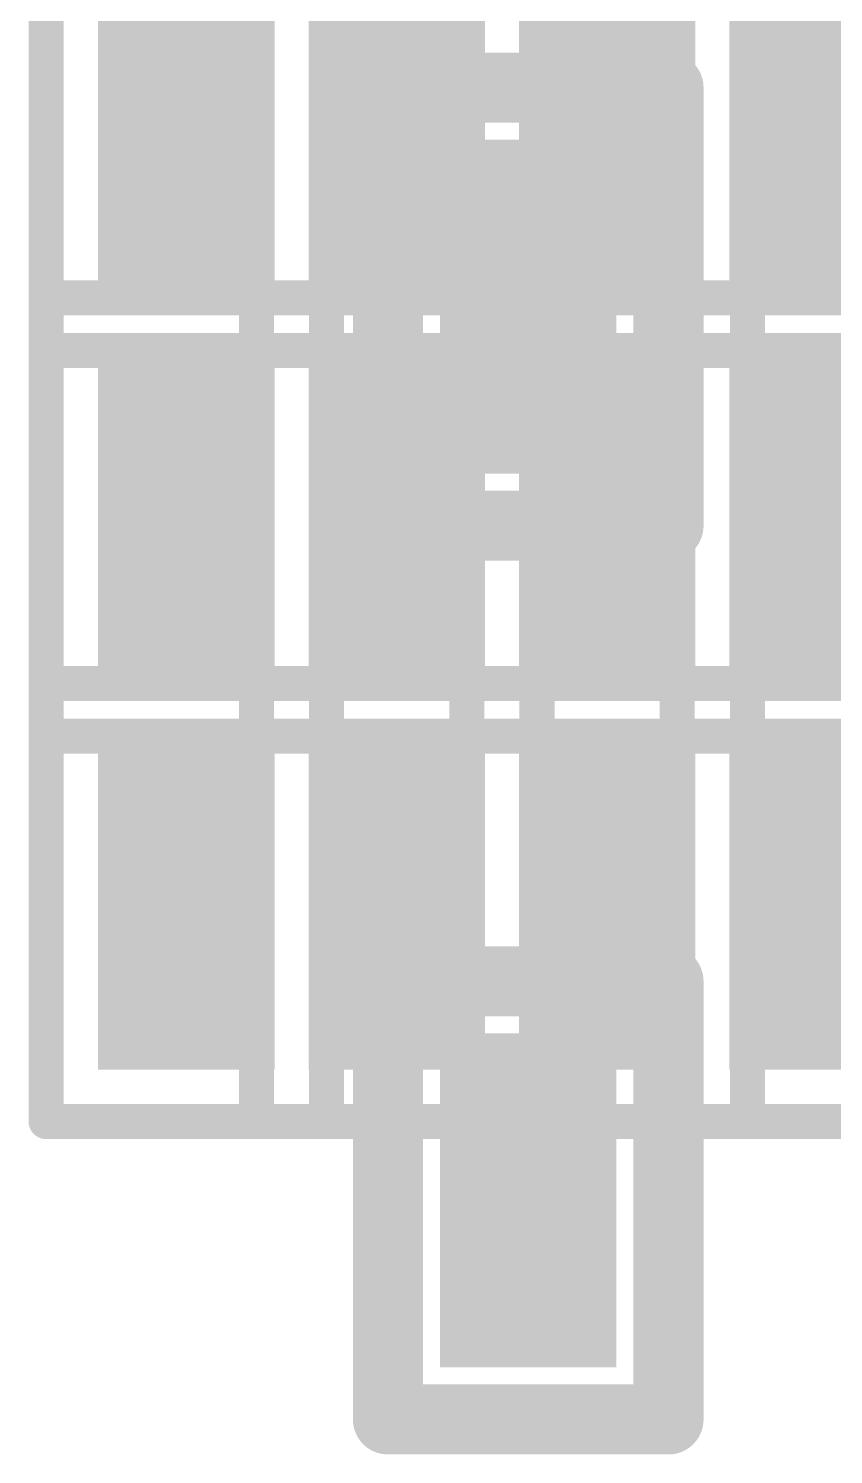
# Model space of a CAD drawing. Header units: millimetres. Extents: x 169 to 355, y 129 to 253.
# Drawn here: x 206.075 to 208.37, y 152.375 to 156.444 of the extents above; entities that cross this region are included whole.
import ezdxf

# ---------------------------------------------------------------- set-up
doc = ezdxf.new("R2010")
doc.units = ezdxf.units.MM
for name, color, linetype in [('BottomLayer', 5, 'Continuous'), ('BottomPaste', 16, 'Continuous'), ('BottomSolder', 6, 'Continuous'), ('Mechanical1', 6, 'Continuous'), ('Mechanical15', 56, 'Continuous'), ('TopLayer', 1, 'Continuous'), ('TopOverlay', 2, 'Continuous'), ('TopPaste', 8, 'Continuous'), ('TopSolder', 216, 'Continuous')]:
    doc.layers.add(name, color=color, linetype=linetype)

# ---------------------------------------------------------------- blocks, each defined once
blk = doc.blocks.new('R0201________B_350')
at = {"layer": 'BottomLayer'}
for points in [[(-0.075, -0.15), (-0.075, 0.15), (-0.375, -0.15), (-0.375, 0.15)], [(0.375, -0.15), (0.375, 0.15), (0.075, -0.15), (0.075, 0.15)]]:
    blk.add_solid(points, dxfattribs=at)
at = {"layer": 'BottomPaste'}
for points in [[(-0.075, -0.15), (-0.075, 0.15), (-0.375, -0.15), (-0.375, 0.15)], [(0.375, -0.15), (0.375, 0.15), (0.075, -0.15), (0.075, 0.15)]]:
    blk.add_solid(points, dxfattribs=at)
at = {"layer": 'BottomSolder'}
for points in [[(0.0266, -0.2516), (0.0266, 0.2516), (-0.4766, -0.2516), (-0.4766, 0.2516)], [(0.4766, -0.2516), (0.4766, 0.2516), (-0.0266, -0.2516), (-0.0266, 0.2516)]]:
    blk.add_solid(points, dxfattribs=at)
at = {"layer": 'Mechanical1', "const_width": 0.1}
for points in [[(-0.2999, 0.1499), (-0.2999, -0.15)], [(-0.2999, 0.1499), (0.3001, 0.1499)], [(0.3001, 0.1499), (0.3001, -0.15)], [(-0.2999, -0.15), (0.3001, -0.15)]]:
    blk.add_lwpolyline(points, dxfattribs=at)
at = {"layer": 'Mechanical1', "const_width": 0.05}
for points in [[(-0.3249, 0.1499, 1), (-0.2749, 0.1499, 1)], [(-0.3249, 0.1499, 1), (-0.2749, 0.1499, 1)], [(0.2751, 0.1499, 1), (0.3251, 0.1499, 1)], [(0.2751, 0.1499, 1), (0.3251, 0.1499, 1)], [(-0.3249, -0.15, 1), (-0.2749, -0.15, 1)], [(-0.3249, -0.15, 1), (-0.2749, -0.15, 1)], [(0.2751, -0.15, 1), (0.3251, -0.15, 1)], [(0.2751, -0.15, 1), (0.3251, -0.15, 1)]]:
    blk.add_lwpolyline(points, format="xyb", close=True, dxfattribs=at)
at = {"layer": 'Mechanical15', "const_width": 0.1}
for points in [[(-0.625, 0.4), (-0.625, -0.4)], [(-0.625, 0.4), (0.625, 0.4)], [(0.625, 0.4), (0.625, -0.4)], [(0, 0.15), (0, -0.15)], [(-0.15, 0), (0.15, 0)], [(-0.625, -0.4), (0.625, -0.4)]]:
    blk.add_lwpolyline(points, dxfattribs=at)
at = {"layer": 'Mechanical15', "const_width": 0.05}
for points in [[(-0.65, 0.4, 1), (-0.6, 0.4, 1)], [(-0.65, 0.4, 1), (-0.6, 0.4, 1)], [(0.6, 0.4, 1), (0.65, 0.4, 1)], [(0.6, 0.4, 1), (0.65, 0.4, 1)], [(-0.025, 0.15, 1), (0.025, 0.15, 1)], [(-0.175, 0, 1), (-0.125, 0, 1)], [(0.125, 0, 1), (0.175, 0, 1)], [(-0.025, -0.15, 1), (0.025, -0.15, 1)], [(-0.65, -0.4, 1), (-0.6, -0.4, 1)], [(-0.65, -0.4, 1), (-0.6, -0.4, 1)], [(0.6, -0.4, 1), (0.65, -0.4, 1)], [(0.6, -0.4, 1), (0.65, -0.4, 1)]]:
    blk.add_lwpolyline(points, format="xyb", close=True, dxfattribs=at)
blk = doc.blocks.new('R0201________B_356')
at = {"layer": 'BottomLayer'}
for points in [[(-0.075, -0.15), (-0.075, 0.15), (-0.375, -0.15), (-0.375, 0.15)], [(0.375, -0.15), (0.375, 0.15), (0.075, -0.15), (0.075, 0.15)]]:
    blk.add_solid(points, dxfattribs=at)
at = {"layer": 'BottomPaste'}
for points in [[(-0.075, -0.15), (-0.075, 0.15), (-0.375, -0.15), (-0.375, 0.15)], [(0.375, -0.15), (0.375, 0.15), (0.075, -0.15), (0.075, 0.15)]]:
    blk.add_solid(points, dxfattribs=at)
at = {"layer": 'BottomSolder'}
for points in [[(0.0266, -0.2516), (0.0266, 0.2516), (-0.4766, -0.2516), (-0.4766, 0.2516)], [(0.4766, -0.2516), (0.4766, 0.2516), (-0.0266, -0.2516), (-0.0266, 0.2516)]]:
    blk.add_solid(points, dxfattribs=at)
at = {"layer": 'Mechanical1', "const_width": 0.1}
for points in [[(-0.2999, 0.1499), (-0.2999, -0.15)], [(-0.2999, 0.1499), (0.3001, 0.1499)], [(0.3001, 0.1499), (0.3001, -0.15)], [(-0.2999, -0.15), (0.3001, -0.15)]]:
    blk.add_lwpolyline(points, dxfattribs=at)
at = {"layer": 'Mechanical1', "const_width": 0.05}
for points in [[(-0.3249, 0.1499, 1), (-0.2749, 0.1499, 1)], [(-0.3249, 0.1499, 1), (-0.2749, 0.1499, 1)], [(0.2751, 0.1499, 1), (0.3251, 0.1499, 1)], [(0.2751, 0.1499, 1), (0.3251, 0.1499, 1)], [(-0.3249, -0.15, 1), (-0.2749, -0.15, 1)], [(-0.3249, -0.15, 1), (-0.2749, -0.15, 1)], [(0.2751, -0.15, 1), (0.3251, -0.15, 1)], [(0.2751, -0.15, 1), (0.3251, -0.15, 1)]]:
    blk.add_lwpolyline(points, format="xyb", close=True, dxfattribs=at)
at = {"layer": 'Mechanical15', "const_width": 0.1}
for points in [[(-0.625, 0.4), (-0.625, -0.4)], [(-0.625, 0.4), (0.625, 0.4)], [(0.625, 0.4), (0.625, -0.4)], [(0, 0.15), (0, -0.15)], [(-0.15, 0), (0.15, 0)], [(-0.625, -0.4), (0.625, -0.4)]]:
    blk.add_lwpolyline(points, dxfattribs=at)
at = {"layer": 'Mechanical15', "const_width": 0.05}
for points in [[(-0.65, 0.4, 1), (-0.6, 0.4, 1)], [(-0.65, 0.4, 1), (-0.6, 0.4, 1)], [(0.6, 0.4, 1), (0.65, 0.4, 1)], [(0.6, 0.4, 1), (0.65, 0.4, 1)], [(-0.025, 0.15, 1), (0.025, 0.15, 1)], [(-0.175, 0, 1), (-0.125, 0, 1)], [(0.125, 0, 1), (0.175, 0, 1)], [(-0.025, -0.15, 1), (0.025, -0.15, 1)], [(-0.65, -0.4, 1), (-0.6, -0.4, 1)], [(-0.65, -0.4, 1), (-0.6, -0.4, 1)], [(0.6, -0.4, 1), (0.65, -0.4, 1)], [(0.6, -0.4, 1), (0.65, -0.4, 1)]]:
    blk.add_lwpolyline(points, format="xyb", close=True, dxfattribs=at)
blk = doc.blocks.new('R0201________B_358')
at = {"layer": 'BottomLayer'}
for points in [[(-0.075, -0.15), (-0.075, 0.15), (-0.375, -0.15), (-0.375, 0.15)], [(0.375, -0.15), (0.375, 0.15), (0.075, -0.15), (0.075, 0.15)]]:
    blk.add_solid(points, dxfattribs=at)
at = {"layer": 'BottomPaste'}
for points in [[(-0.075, -0.15), (-0.075, 0.15), (-0.375, -0.15), (-0.375, 0.15)], [(0.375, -0.15), (0.375, 0.15), (0.075, -0.15), (0.075, 0.15)]]:
    blk.add_solid(points, dxfattribs=at)
at = {"layer": 'BottomSolder'}
for points in [[(0.0266, -0.2516), (0.0266, 0.2516), (-0.4766, -0.2516), (-0.4766, 0.2516)], [(0.4766, -0.2516), (0.4766, 0.2516), (-0.0266, -0.2516), (-0.0266, 0.2516)]]:
    blk.add_solid(points, dxfattribs=at)
at = {"layer": 'Mechanical1', "const_width": 0.1}
for points in [[(-0.2999, 0.1499), (-0.2999, -0.15)], [(-0.2999, 0.1499), (0.3001, 0.1499)], [(0.3001, 0.1499), (0.3001, -0.15)], [(-0.2999, -0.15), (0.3001, -0.15)]]:
    blk.add_lwpolyline(points, dxfattribs=at)
at = {"layer": 'Mechanical1', "const_width": 0.05}
for points in [[(-0.3249, 0.1499, 1), (-0.2749, 0.1499, 1)], [(-0.3249, 0.1499, 1), (-0.2749, 0.1499, 1)], [(0.2751, 0.1499, 1), (0.3251, 0.1499, 1)], [(0.2751, 0.1499, 1), (0.3251, 0.1499, 1)], [(-0.3249, -0.15, 1), (-0.2749, -0.15, 1)], [(-0.3249, -0.15, 1), (-0.2749, -0.15, 1)], [(0.2751, -0.15, 1), (0.3251, -0.15, 1)], [(0.2751, -0.15, 1), (0.3251, -0.15, 1)]]:
    blk.add_lwpolyline(points, format="xyb", close=True, dxfattribs=at)
at = {"layer": 'Mechanical15', "const_width": 0.1}
for points in [[(-0.625, 0.4), (-0.625, -0.4)], [(-0.625, 0.4), (0.625, 0.4)], [(0.625, 0.4), (0.625, -0.4)], [(0, 0.15), (0, -0.15)], [(-0.15, 0), (0.15, 0)], [(-0.625, -0.4), (0.625, -0.4)]]:
    blk.add_lwpolyline(points, dxfattribs=at)
at = {"layer": 'Mechanical15', "const_width": 0.05}
for points in [[(-0.65, 0.4, 1), (-0.6, 0.4, 1)], [(-0.65, 0.4, 1), (-0.6, 0.4, 1)], [(0.6, 0.4, 1), (0.65, 0.4, 1)], [(0.6, 0.4, 1), (0.65, 0.4, 1)], [(-0.025, 0.15, 1), (0.025, 0.15, 1)], [(-0.175, 0, 1), (-0.125, 0, 1)], [(0.125, 0, 1), (0.175, 0, 1)], [(-0.025, -0.15, 1), (0.025, -0.15, 1)], [(-0.65, -0.4, 1), (-0.6, -0.4, 1)], [(-0.65, -0.4, 1), (-0.6, -0.4, 1)], [(0.6, -0.4, 1), (0.65, -0.4, 1)], [(0.6, -0.4, 1), (0.65, -0.4, 1)]]:
    blk.add_lwpolyline(points, format="xyb", close=True, dxfattribs=at)
blk = doc.blocks.new('R0201________B_360')
at = {"layer": 'BottomLayer'}
for points in [[(-0.075, -0.15), (-0.075, 0.15), (-0.375, -0.15), (-0.375, 0.15)], [(0.375, -0.15), (0.375, 0.15), (0.075, -0.15), (0.075, 0.15)]]:
    blk.add_solid(points, dxfattribs=at)
at = {"layer": 'BottomPaste'}
for points in [[(-0.075, -0.15), (-0.075, 0.15), (-0.375, -0.15), (-0.375, 0.15)], [(0.375, -0.15), (0.375, 0.15), (0.075, -0.15), (0.075, 0.15)]]:
    blk.add_solid(points, dxfattribs=at)
at = {"layer": 'BottomSolder'}
for points in [[(0.0266, -0.2516), (0.0266, 0.2516), (-0.4766, -0.2516), (-0.4766, 0.2516)], [(0.4766, -0.2516), (0.4766, 0.2516), (-0.0266, -0.2516), (-0.0266, 0.2516)]]:
    blk.add_solid(points, dxfattribs=at)
at = {"layer": 'Mechanical1', "const_width": 0.1}
for points in [[(-0.2999, 0.1499), (-0.2999, -0.15)], [(-0.2999, 0.1499), (0.3001, 0.1499)], [(0.3001, 0.1499), (0.3001, -0.15)], [(-0.2999, -0.15), (0.3001, -0.15)]]:
    blk.add_lwpolyline(points, dxfattribs=at)
at = {"layer": 'Mechanical1', "const_width": 0.05}
for points in [[(-0.3249, 0.1499, 1), (-0.2749, 0.1499, 1)], [(-0.3249, 0.1499, 1), (-0.2749, 0.1499, 1)], [(0.2751, 0.1499, 1), (0.3251, 0.1499, 1)], [(0.2751, 0.1499, 1), (0.3251, 0.1499, 1)], [(-0.3249, -0.15, 1), (-0.2749, -0.15, 1)], [(-0.3249, -0.15, 1), (-0.2749, -0.15, 1)], [(0.2751, -0.15, 1), (0.3251, -0.15, 1)], [(0.2751, -0.15, 1), (0.3251, -0.15, 1)]]:
    blk.add_lwpolyline(points, format="xyb", close=True, dxfattribs=at)
at = {"layer": 'Mechanical15', "const_width": 0.1}
for points in [[(-0.625, 0.4), (-0.625, -0.4)], [(-0.625, 0.4), (0.625, 0.4)], [(0.625, 0.4), (0.625, -0.4)], [(0, 0.15), (0, -0.15)], [(-0.15, 0), (0.15, 0)], [(-0.625, -0.4), (0.625, -0.4)]]:
    blk.add_lwpolyline(points, dxfattribs=at)
at = {"layer": 'Mechanical15', "const_width": 0.05}
for points in [[(-0.65, 0.4, 1), (-0.6, 0.4, 1)], [(-0.65, 0.4, 1), (-0.6, 0.4, 1)], [(0.6, 0.4, 1), (0.65, 0.4, 1)], [(0.6, 0.4, 1), (0.65, 0.4, 1)], [(-0.025, 0.15, 1), (0.025, 0.15, 1)], [(-0.175, 0, 1), (-0.125, 0, 1)], [(0.125, 0, 1), (0.175, 0, 1)], [(-0.025, -0.15, 1), (0.025, -0.15, 1)], [(-0.65, -0.4, 1), (-0.6, -0.4, 1)], [(-0.65, -0.4, 1), (-0.6, -0.4, 1)], [(0.6, -0.4, 1), (0.65, -0.4, 1)], [(0.6, -0.4, 1), (0.65, -0.4, 1)]]:
    blk.add_lwpolyline(points, format="xyb", close=True, dxfattribs=at)
blk = doc.blocks.new('R0201________B_368')
at = {"layer": 'BottomLayer'}
for points in [[(-0.075, -0.15), (-0.075, 0.15), (-0.375, -0.15), (-0.375, 0.15)], [(0.375, -0.15), (0.375, 0.15), (0.075, -0.15), (0.075, 0.15)]]:
    blk.add_solid(points, dxfattribs=at)
at = {"layer": 'BottomPaste'}
for points in [[(-0.075, -0.15), (-0.075, 0.15), (-0.375, -0.15), (-0.375, 0.15)], [(0.375, -0.15), (0.375, 0.15), (0.075, -0.15), (0.075, 0.15)]]:
    blk.add_solid(points, dxfattribs=at)
at = {"layer": 'BottomSolder'}
for points in [[(0.0266, -0.2516), (0.0266, 0.2516), (-0.4766, -0.2516), (-0.4766, 0.2516)], [(0.4766, -0.2516), (0.4766, 0.2516), (-0.0266, -0.2516), (-0.0266, 0.2516)]]:
    blk.add_solid(points, dxfattribs=at)
at = {"layer": 'Mechanical1', "const_width": 0.1}
for points in [[(-0.2999, 0.1499), (-0.2999, -0.15)], [(-0.2999, 0.1499), (0.3001, 0.1499)], [(0.3001, 0.1499), (0.3001, -0.15)], [(-0.2999, -0.15), (0.3001, -0.15)]]:
    blk.add_lwpolyline(points, dxfattribs=at)
at = {"layer": 'Mechanical1', "const_width": 0.05}
for points in [[(-0.3249, 0.1499, 1), (-0.2749, 0.1499, 1)], [(-0.3249, 0.1499, 1), (-0.2749, 0.1499, 1)], [(0.2751, 0.1499, 1), (0.3251, 0.1499, 1)], [(0.2751, 0.1499, 1), (0.3251, 0.1499, 1)], [(-0.3249, -0.15, 1), (-0.2749, -0.15, 1)], [(-0.3249, -0.15, 1), (-0.2749, -0.15, 1)], [(0.2751, -0.15, 1), (0.3251, -0.15, 1)], [(0.2751, -0.15, 1), (0.3251, -0.15, 1)]]:
    blk.add_lwpolyline(points, format="xyb", close=True, dxfattribs=at)
at = {"layer": 'Mechanical15', "const_width": 0.1}
for points in [[(-0.625, 0.4), (-0.625, -0.4)], [(-0.625, 0.4), (0.625, 0.4)], [(0.625, 0.4), (0.625, -0.4)], [(0, 0.15), (0, -0.15)], [(-0.15, 0), (0.15, 0)], [(-0.625, -0.4), (0.625, -0.4)]]:
    blk.add_lwpolyline(points, dxfattribs=at)
at = {"layer": 'Mechanical15', "const_width": 0.05}
for points in [[(-0.65, 0.4, 1), (-0.6, 0.4, 1)], [(-0.65, 0.4, 1), (-0.6, 0.4, 1)], [(0.6, 0.4, 1), (0.65, 0.4, 1)], [(0.6, 0.4, 1), (0.65, 0.4, 1)], [(-0.025, 0.15, 1), (0.025, 0.15, 1)], [(-0.175, 0, 1), (-0.125, 0, 1)], [(0.125, 0, 1), (0.175, 0, 1)], [(-0.025, -0.15, 1), (0.025, -0.15, 1)], [(-0.65, -0.4, 1), (-0.6, -0.4, 1)], [(-0.65, -0.4, 1), (-0.6, -0.4, 1)], [(0.6, -0.4, 1), (0.65, -0.4, 1)], [(0.6, -0.4, 1), (0.65, -0.4, 1)]]:
    blk.add_lwpolyline(points, format="xyb", close=True, dxfattribs=at)
blk = doc.blocks.new('R0201________B_378')
at = {"layer": 'BottomLayer'}
for points in [[(-0.075, -0.15), (-0.075, 0.15), (-0.375, -0.15), (-0.375, 0.15)], [(0.375, -0.15), (0.375, 0.15), (0.075, -0.15), (0.075, 0.15)]]:
    blk.add_solid(points, dxfattribs=at)
at = {"layer": 'BottomPaste'}
for points in [[(-0.075, -0.15), (-0.075, 0.15), (-0.375, -0.15), (-0.375, 0.15)], [(0.375, -0.15), (0.375, 0.15), (0.075, -0.15), (0.075, 0.15)]]:
    blk.add_solid(points, dxfattribs=at)
at = {"layer": 'BottomSolder'}
for points in [[(0.0266, -0.2516), (0.0266, 0.2516), (-0.4766, -0.2516), (-0.4766, 0.2516)], [(0.4766, -0.2516), (0.4766, 0.2516), (-0.0266, -0.2516), (-0.0266, 0.2516)]]:
    blk.add_solid(points, dxfattribs=at)
at = {"layer": 'Mechanical1', "const_width": 0.1}
for points in [[(-0.2999, 0.1499), (-0.2999, -0.15)], [(-0.2999, 0.1499), (0.3001, 0.1499)], [(0.3001, 0.1499), (0.3001, -0.15)], [(-0.2999, -0.15), (0.3001, -0.15)]]:
    blk.add_lwpolyline(points, dxfattribs=at)
at = {"layer": 'Mechanical1', "const_width": 0.05}
for points in [[(-0.3249, 0.1499, 1), (-0.2749, 0.1499, 1)], [(-0.3249, 0.1499, 1), (-0.2749, 0.1499, 1)], [(0.2751, 0.1499, 1), (0.3251, 0.1499, 1)], [(0.2751, 0.1499, 1), (0.3251, 0.1499, 1)], [(-0.3249, -0.15, 1), (-0.2749, -0.15, 1)], [(-0.3249, -0.15, 1), (-0.2749, -0.15, 1)], [(0.2751, -0.15, 1), (0.3251, -0.15, 1)], [(0.2751, -0.15, 1), (0.3251, -0.15, 1)]]:
    blk.add_lwpolyline(points, format="xyb", close=True, dxfattribs=at)
at = {"layer": 'Mechanical15', "const_width": 0.1}
for points in [[(-0.625, 0.4), (-0.625, -0.4)], [(-0.625, 0.4), (0.625, 0.4)], [(0.625, 0.4), (0.625, -0.4)], [(0, 0.15), (0, -0.15)], [(-0.15, 0), (0.15, 0)], [(-0.625, -0.4), (0.625, -0.4)]]:
    blk.add_lwpolyline(points, dxfattribs=at)
at = {"layer": 'Mechanical15', "const_width": 0.05}
for points in [[(-0.65, 0.4, 1), (-0.6, 0.4, 1)], [(-0.65, 0.4, 1), (-0.6, 0.4, 1)], [(0.6, 0.4, 1), (0.65, 0.4, 1)], [(0.6, 0.4, 1), (0.65, 0.4, 1)], [(-0.025, 0.15, 1), (0.025, 0.15, 1)], [(-0.175, 0, 1), (-0.125, 0, 1)], [(0.125, 0, 1), (0.175, 0, 1)], [(-0.025, -0.15, 1), (0.025, -0.15, 1)], [(-0.65, -0.4, 1), (-0.6, -0.4, 1)], [(-0.65, -0.4, 1), (-0.6, -0.4, 1)], [(0.6, -0.4, 1), (0.65, -0.4, 1)], [(0.6, -0.4, 1), (0.65, -0.4, 1)]]:
    blk.add_lwpolyline(points, format="xyb", close=True, dxfattribs=at)
blk = doc.blocks.new('R0201________B_380')
at = {"layer": 'BottomLayer'}
for points in [[(-0.075, -0.15), (-0.075, 0.15), (-0.375, -0.15), (-0.375, 0.15)], [(0.375, -0.15), (0.375, 0.15), (0.075, -0.15), (0.075, 0.15)]]:
    blk.add_solid(points, dxfattribs=at)
at = {"layer": 'BottomPaste'}
for points in [[(-0.075, -0.15), (-0.075, 0.15), (-0.375, -0.15), (-0.375, 0.15)], [(0.375, -0.15), (0.375, 0.15), (0.075, -0.15), (0.075, 0.15)]]:
    blk.add_solid(points, dxfattribs=at)
at = {"layer": 'BottomSolder'}
for points in [[(0.0266, -0.2516), (0.0266, 0.2516), (-0.4766, -0.2516), (-0.4766, 0.2516)], [(0.4766, -0.2516), (0.4766, 0.2516), (-0.0266, -0.2516), (-0.0266, 0.2516)]]:
    blk.add_solid(points, dxfattribs=at)
at = {"layer": 'Mechanical1', "const_width": 0.1}
for points in [[(-0.2999, 0.1499), (-0.2999, -0.15)], [(-0.2999, 0.1499), (0.3001, 0.1499)], [(0.3001, 0.1499), (0.3001, -0.15)], [(-0.2999, -0.15), (0.3001, -0.15)]]:
    blk.add_lwpolyline(points, dxfattribs=at)
at = {"layer": 'Mechanical1', "const_width": 0.05}
for points in [[(-0.3249, 0.1499, 1), (-0.2749, 0.1499, 1)], [(-0.3249, 0.1499, 1), (-0.2749, 0.1499, 1)], [(0.2751, 0.1499, 1), (0.3251, 0.1499, 1)], [(0.2751, 0.1499, 1), (0.3251, 0.1499, 1)], [(-0.3249, -0.15, 1), (-0.2749, -0.15, 1)], [(-0.3249, -0.15, 1), (-0.2749, -0.15, 1)], [(0.2751, -0.15, 1), (0.3251, -0.15, 1)], [(0.2751, -0.15, 1), (0.3251, -0.15, 1)]]:
    blk.add_lwpolyline(points, format="xyb", close=True, dxfattribs=at)
at = {"layer": 'Mechanical15', "const_width": 0.1}
for points in [[(-0.625, 0.4), (-0.625, -0.4)], [(-0.625, 0.4), (0.625, 0.4)], [(0.625, 0.4), (0.625, -0.4)], [(0, 0.15), (0, -0.15)], [(-0.15, 0), (0.15, 0)], [(-0.625, -0.4), (0.625, -0.4)]]:
    blk.add_lwpolyline(points, dxfattribs=at)
at = {"layer": 'Mechanical15', "const_width": 0.05}
for points in [[(-0.65, 0.4, 1), (-0.6, 0.4, 1)], [(-0.65, 0.4, 1), (-0.6, 0.4, 1)], [(0.6, 0.4, 1), (0.65, 0.4, 1)], [(0.6, 0.4, 1), (0.65, 0.4, 1)], [(-0.025, 0.15, 1), (0.025, 0.15, 1)], [(-0.175, 0, 1), (-0.125, 0, 1)], [(0.125, 0, 1), (0.175, 0, 1)], [(-0.025, -0.15, 1), (0.025, -0.15, 1)], [(-0.65, -0.4, 1), (-0.6, -0.4, 1)], [(-0.65, -0.4, 1), (-0.6, -0.4, 1)], [(0.6, -0.4, 1), (0.65, -0.4, 1)], [(0.6, -0.4, 1), (0.65, -0.4, 1)]]:
    blk.add_lwpolyline(points, format="xyb", close=True, dxfattribs=at)
blk = doc.blocks.new('R0201________B_401')
at = {"layer": 'BottomLayer'}
for points in [[(-0.075, -0.15), (-0.075, 0.15), (-0.375, -0.15), (-0.375, 0.15)], [(0.375, -0.15), (0.375, 0.15), (0.075, -0.15), (0.075, 0.15)]]:
    blk.add_solid(points, dxfattribs=at)
at = {"layer": 'BottomPaste'}
for points in [[(-0.075, -0.15), (-0.075, 0.15), (-0.375, -0.15), (-0.375, 0.15)], [(0.375, -0.15), (0.375, 0.15), (0.075, -0.15), (0.075, 0.15)]]:
    blk.add_solid(points, dxfattribs=at)
at = {"layer": 'BottomSolder'}
for points in [[(0.0266, -0.2516), (0.0266, 0.2516), (-0.4766, -0.2516), (-0.4766, 0.2516)], [(0.4766, -0.2516), (0.4766, 0.2516), (-0.0266, -0.2516), (-0.0266, 0.2516)]]:
    blk.add_solid(points, dxfattribs=at)
at = {"layer": 'Mechanical1', "const_width": 0.1}
for points in [[(-0.2999, 0.1499), (-0.2999, -0.15)], [(-0.2999, 0.1499), (0.3001, 0.1499)], [(0.3001, 0.1499), (0.3001, -0.15)], [(-0.2999, -0.15), (0.3001, -0.15)]]:
    blk.add_lwpolyline(points, dxfattribs=at)
at = {"layer": 'Mechanical1', "const_width": 0.05}
for points in [[(-0.3249, 0.1499, 1), (-0.2749, 0.1499, 1)], [(-0.3249, 0.1499, 1), (-0.2749, 0.1499, 1)], [(0.2751, 0.1499, 1), (0.3251, 0.1499, 1)], [(0.2751, 0.1499, 1), (0.3251, 0.1499, 1)], [(-0.3249, -0.15, 1), (-0.2749, -0.15, 1)], [(-0.3249, -0.15, 1), (-0.2749, -0.15, 1)], [(0.2751, -0.15, 1), (0.3251, -0.15, 1)], [(0.2751, -0.15, 1), (0.3251, -0.15, 1)]]:
    blk.add_lwpolyline(points, format="xyb", close=True, dxfattribs=at)
at = {"layer": 'Mechanical15', "const_width": 0.1}
for points in [[(-0.625, 0.4), (-0.625, -0.4)], [(-0.625, 0.4), (0.625, 0.4)], [(0.625, 0.4), (0.625, -0.4)], [(0, 0.15), (0, -0.15)], [(-0.15, 0), (0.15, 0)], [(-0.625, -0.4), (0.625, -0.4)]]:
    blk.add_lwpolyline(points, dxfattribs=at)
at = {"layer": 'Mechanical15', "const_width": 0.05}
for points in [[(-0.65, 0.4, 1), (-0.6, 0.4, 1)], [(-0.65, 0.4, 1), (-0.6, 0.4, 1)], [(0.6, 0.4, 1), (0.65, 0.4, 1)], [(0.6, 0.4, 1), (0.65, 0.4, 1)], [(-0.025, 0.15, 1), (0.025, 0.15, 1)], [(-0.175, 0, 1), (-0.125, 0, 1)], [(0.125, 0, 1), (0.175, 0, 1)], [(-0.025, -0.15, 1), (0.025, -0.15, 1)], [(-0.65, -0.4, 1), (-0.6, -0.4, 1)], [(-0.65, -0.4, 1), (-0.6, -0.4, 1)], [(0.6, -0.4, 1), (0.65, -0.4, 1)], [(0.6, -0.4, 1), (0.65, -0.4, 1)]]:
    blk.add_lwpolyline(points, format="xyb", close=True, dxfattribs=at)
blk = doc.blocks.new('R0201________B_409')
at = {"layer": 'BottomLayer'}
for points in [[(-0.075, -0.15), (-0.075, 0.15), (-0.375, -0.15), (-0.375, 0.15)], [(0.375, -0.15), (0.375, 0.15), (0.075, -0.15), (0.075, 0.15)]]:
    blk.add_solid(points, dxfattribs=at)
at = {"layer": 'BottomPaste'}
for points in [[(-0.075, -0.15), (-0.075, 0.15), (-0.375, -0.15), (-0.375, 0.15)], [(0.375, -0.15), (0.375, 0.15), (0.075, -0.15), (0.075, 0.15)]]:
    blk.add_solid(points, dxfattribs=at)
at = {"layer": 'BottomSolder'}
for points in [[(0.0266, -0.2516), (0.0266, 0.2516), (-0.4766, -0.2516), (-0.4766, 0.2516)], [(0.4766, -0.2516), (0.4766, 0.2516), (-0.0266, -0.2516), (-0.0266, 0.2516)]]:
    blk.add_solid(points, dxfattribs=at)
at = {"layer": 'Mechanical1', "const_width": 0.1}
for points in [[(-0.2999, 0.1499), (-0.2999, -0.15)], [(-0.2999, 0.1499), (0.3001, 0.1499)], [(0.3001, 0.1499), (0.3001, -0.15)], [(-0.2999, -0.15), (0.3001, -0.15)]]:
    blk.add_lwpolyline(points, dxfattribs=at)
at = {"layer": 'Mechanical1', "const_width": 0.05}
for points in [[(-0.3249, 0.1499, 1), (-0.2749, 0.1499, 1)], [(-0.3249, 0.1499, 1), (-0.2749, 0.1499, 1)], [(0.2751, 0.1499, 1), (0.3251, 0.1499, 1)], [(0.2751, 0.1499, 1), (0.3251, 0.1499, 1)], [(-0.3249, -0.15, 1), (-0.2749, -0.15, 1)], [(-0.3249, -0.15, 1), (-0.2749, -0.15, 1)], [(0.2751, -0.15, 1), (0.3251, -0.15, 1)], [(0.2751, -0.15, 1), (0.3251, -0.15, 1)]]:
    blk.add_lwpolyline(points, format="xyb", close=True, dxfattribs=at)
at = {"layer": 'Mechanical15', "const_width": 0.1}
for points in [[(-0.625, 0.4), (-0.625, -0.4)], [(-0.625, 0.4), (0.625, 0.4)], [(0.625, 0.4), (0.625, -0.4)], [(0, 0.15), (0, -0.15)], [(-0.15, 0), (0.15, 0)], [(-0.625, -0.4), (0.625, -0.4)]]:
    blk.add_lwpolyline(points, dxfattribs=at)
at = {"layer": 'Mechanical15', "const_width": 0.05}
for points in [[(-0.65, 0.4, 1), (-0.6, 0.4, 1)], [(-0.65, 0.4, 1), (-0.6, 0.4, 1)], [(0.6, 0.4, 1), (0.65, 0.4, 1)], [(0.6, 0.4, 1), (0.65, 0.4, 1)], [(-0.025, 0.15, 1), (0.025, 0.15, 1)], [(-0.175, 0, 1), (-0.125, 0, 1)], [(0.125, 0, 1), (0.175, 0, 1)], [(-0.025, -0.15, 1), (0.025, -0.15, 1)], [(-0.65, -0.4, 1), (-0.6, -0.4, 1)], [(-0.65, -0.4, 1), (-0.6, -0.4, 1)], [(0.6, -0.4, 1), (0.65, -0.4, 1)], [(0.6, -0.4, 1), (0.65, -0.4, 1)]]:
    blk.add_lwpolyline(points, format="xyb", close=True, dxfattribs=at)
blk = doc.blocks.new('R0201________B_421')
at = {"layer": 'BottomLayer'}
for points in [[(-0.075, -0.15), (-0.075, 0.15), (-0.375, -0.15), (-0.375, 0.15)], [(0.375, -0.15), (0.375, 0.15), (0.075, -0.15), (0.075, 0.15)]]:
    blk.add_solid(points, dxfattribs=at)
at = {"layer": 'BottomPaste'}
for points in [[(-0.075, -0.15), (-0.075, 0.15), (-0.375, -0.15), (-0.375, 0.15)], [(0.375, -0.15), (0.375, 0.15), (0.075, -0.15), (0.075, 0.15)]]:
    blk.add_solid(points, dxfattribs=at)
at = {"layer": 'BottomSolder'}
for points in [[(0.0266, -0.2516), (0.0266, 0.2516), (-0.4766, -0.2516), (-0.4766, 0.2516)], [(0.4766, -0.2516), (0.4766, 0.2516), (-0.0266, -0.2516), (-0.0266, 0.2516)]]:
    blk.add_solid(points, dxfattribs=at)
at = {"layer": 'Mechanical1', "const_width": 0.1}
for points in [[(-0.2999, 0.1499), (-0.2999, -0.15)], [(-0.2999, 0.1499), (0.3001, 0.1499)], [(0.3001, 0.1499), (0.3001, -0.15)], [(-0.2999, -0.15), (0.3001, -0.15)]]:
    blk.add_lwpolyline(points, dxfattribs=at)
at = {"layer": 'Mechanical1', "const_width": 0.05}
for points in [[(-0.3249, 0.1499, 1), (-0.2749, 0.1499, 1)], [(-0.3249, 0.1499, 1), (-0.2749, 0.1499, 1)], [(0.2751, 0.1499, 1), (0.3251, 0.1499, 1)], [(0.2751, 0.1499, 1), (0.3251, 0.1499, 1)], [(-0.3249, -0.15, 1), (-0.2749, -0.15, 1)], [(-0.3249, -0.15, 1), (-0.2749, -0.15, 1)], [(0.2751, -0.15, 1), (0.3251, -0.15, 1)], [(0.2751, -0.15, 1), (0.3251, -0.15, 1)]]:
    blk.add_lwpolyline(points, format="xyb", close=True, dxfattribs=at)
at = {"layer": 'Mechanical15', "const_width": 0.1}
for points in [[(-0.625, 0.4), (-0.625, -0.4)], [(-0.625, 0.4), (0.625, 0.4)], [(0.625, 0.4), (0.625, -0.4)], [(0, 0.15), (0, -0.15)], [(-0.15, 0), (0.15, 0)], [(-0.625, -0.4), (0.625, -0.4)]]:
    blk.add_lwpolyline(points, dxfattribs=at)
at = {"layer": 'Mechanical15', "const_width": 0.05}
for points in [[(-0.65, 0.4, 1), (-0.6, 0.4, 1)], [(-0.65, 0.4, 1), (-0.6, 0.4, 1)], [(0.6, 0.4, 1), (0.65, 0.4, 1)], [(0.6, 0.4, 1), (0.65, 0.4, 1)], [(-0.025, 0.15, 1), (0.025, 0.15, 1)], [(-0.175, 0, 1), (-0.125, 0, 1)], [(0.125, 0, 1), (0.175, 0, 1)], [(-0.025, -0.15, 1), (0.025, -0.15, 1)], [(-0.65, -0.4, 1), (-0.6, -0.4, 1)], [(-0.65, -0.4, 1), (-0.6, -0.4, 1)], [(0.6, -0.4, 1), (0.65, -0.4, 1)], [(0.6, -0.4, 1), (0.65, -0.4, 1)]]:
    blk.add_lwpolyline(points, format="xyb", close=True, dxfattribs=at)
blk = doc.blocks.new('R0201________B_431')
at = {"layer": 'BottomLayer'}
for points in [[(-0.075, -0.15), (-0.075, 0.15), (-0.375, -0.15), (-0.375, 0.15)], [(0.375, -0.15), (0.375, 0.15), (0.075, -0.15), (0.075, 0.15)]]:
    blk.add_solid(points, dxfattribs=at)
at = {"layer": 'BottomPaste'}
for points in [[(-0.075, -0.15), (-0.075, 0.15), (-0.375, -0.15), (-0.375, 0.15)], [(0.375, -0.15), (0.375, 0.15), (0.075, -0.15), (0.075, 0.15)]]:
    blk.add_solid(points, dxfattribs=at)
at = {"layer": 'BottomSolder'}
for points in [[(0.0266, -0.2516), (0.0266, 0.2516), (-0.4766, -0.2516), (-0.4766, 0.2516)], [(0.4766, -0.2516), (0.4766, 0.2516), (-0.0266, -0.2516), (-0.0266, 0.2516)]]:
    blk.add_solid(points, dxfattribs=at)
at = {"layer": 'Mechanical1', "const_width": 0.1}
for points in [[(-0.2999, 0.1499), (-0.2999, -0.15)], [(-0.2999, 0.1499), (0.3001, 0.1499)], [(0.3001, 0.1499), (0.3001, -0.15)], [(-0.2999, -0.15), (0.3001, -0.15)]]:
    blk.add_lwpolyline(points, dxfattribs=at)
at = {"layer": 'Mechanical1', "const_width": 0.05}
for points in [[(-0.3249, 0.1499, 1), (-0.2749, 0.1499, 1)], [(-0.3249, 0.1499, 1), (-0.2749, 0.1499, 1)], [(0.2751, 0.1499, 1), (0.3251, 0.1499, 1)], [(0.2751, 0.1499, 1), (0.3251, 0.1499, 1)], [(-0.3249, -0.15, 1), (-0.2749, -0.15, 1)], [(-0.3249, -0.15, 1), (-0.2749, -0.15, 1)], [(0.2751, -0.15, 1), (0.3251, -0.15, 1)], [(0.2751, -0.15, 1), (0.3251, -0.15, 1)]]:
    blk.add_lwpolyline(points, format="xyb", close=True, dxfattribs=at)
at = {"layer": 'Mechanical15', "const_width": 0.1}
for points in [[(-0.625, 0.4), (-0.625, -0.4)], [(-0.625, 0.4), (0.625, 0.4)], [(0.625, 0.4), (0.625, -0.4)], [(0, 0.15), (0, -0.15)], [(-0.15, 0), (0.15, 0)], [(-0.625, -0.4), (0.625, -0.4)]]:
    blk.add_lwpolyline(points, dxfattribs=at)
at = {"layer": 'Mechanical15', "const_width": 0.05}
for points in [[(-0.65, 0.4, 1), (-0.6, 0.4, 1)], [(-0.65, 0.4, 1), (-0.6, 0.4, 1)], [(0.6, 0.4, 1), (0.65, 0.4, 1)], [(0.6, 0.4, 1), (0.65, 0.4, 1)], [(-0.025, 0.15, 1), (0.025, 0.15, 1)], [(-0.175, 0, 1), (-0.125, 0, 1)], [(0.125, 0, 1), (0.175, 0, 1)], [(-0.025, -0.15, 1), (0.025, -0.15, 1)], [(-0.65, -0.4, 1), (-0.6, -0.4, 1)], [(-0.65, -0.4, 1), (-0.6, -0.4, 1)], [(0.6, -0.4, 1), (0.65, -0.4, 1)], [(0.6, -0.4, 1), (0.65, -0.4, 1)]]:
    blk.add_lwpolyline(points, format="xyb", close=True, dxfattribs=at)
blk = doc.blocks.new('R0201________B_441')
at = {"layer": 'BottomLayer'}
for points in [[(-0.075, -0.15), (-0.075, 0.15), (-0.375, -0.15), (-0.375, 0.15)], [(0.375, -0.15), (0.375, 0.15), (0.075, -0.15), (0.075, 0.15)]]:
    blk.add_solid(points, dxfattribs=at)
at = {"layer": 'BottomPaste'}
for points in [[(-0.075, -0.15), (-0.075, 0.15), (-0.375, -0.15), (-0.375, 0.15)], [(0.375, -0.15), (0.375, 0.15), (0.075, -0.15), (0.075, 0.15)]]:
    blk.add_solid(points, dxfattribs=at)
at = {"layer": 'BottomSolder'}
for points in [[(0.0266, -0.2516), (0.0266, 0.2516), (-0.4766, -0.2516), (-0.4766, 0.2516)], [(0.4766, -0.2516), (0.4766, 0.2516), (-0.0266, -0.2516), (-0.0266, 0.2516)]]:
    blk.add_solid(points, dxfattribs=at)
at = {"layer": 'Mechanical1', "const_width": 0.1}
for points in [[(-0.2999, 0.1499), (-0.2999, -0.15)], [(-0.2999, 0.1499), (0.3001, 0.1499)], [(0.3001, 0.1499), (0.3001, -0.15)], [(-0.2999, -0.15), (0.3001, -0.15)]]:
    blk.add_lwpolyline(points, dxfattribs=at)
at = {"layer": 'Mechanical1', "const_width": 0.05}
for points in [[(-0.3249, 0.1499, 1), (-0.2749, 0.1499, 1)], [(-0.3249, 0.1499, 1), (-0.2749, 0.1499, 1)], [(0.2751, 0.1499, 1), (0.3251, 0.1499, 1)], [(0.2751, 0.1499, 1), (0.3251, 0.1499, 1)], [(-0.3249, -0.15, 1), (-0.2749, -0.15, 1)], [(-0.3249, -0.15, 1), (-0.2749, -0.15, 1)], [(0.2751, -0.15, 1), (0.3251, -0.15, 1)], [(0.2751, -0.15, 1), (0.3251, -0.15, 1)]]:
    blk.add_lwpolyline(points, format="xyb", close=True, dxfattribs=at)
at = {"layer": 'Mechanical15', "const_width": 0.1}
for points in [[(-0.625, 0.4), (-0.625, -0.4)], [(-0.625, 0.4), (0.625, 0.4)], [(0.625, 0.4), (0.625, -0.4)], [(0, 0.15), (0, -0.15)], [(-0.15, 0), (0.15, 0)], [(-0.625, -0.4), (0.625, -0.4)]]:
    blk.add_lwpolyline(points, dxfattribs=at)
at = {"layer": 'Mechanical15', "const_width": 0.05}
for points in [[(-0.65, 0.4, 1), (-0.6, 0.4, 1)], [(-0.65, 0.4, 1), (-0.6, 0.4, 1)], [(0.6, 0.4, 1), (0.65, 0.4, 1)], [(0.6, 0.4, 1), (0.65, 0.4, 1)], [(-0.025, 0.15, 1), (0.025, 0.15, 1)], [(-0.175, 0, 1), (-0.125, 0, 1)], [(0.125, 0, 1), (0.175, 0, 1)], [(-0.025, -0.15, 1), (0.025, -0.15, 1)], [(-0.65, -0.4, 1), (-0.6, -0.4, 1)], [(-0.65, -0.4, 1), (-0.6, -0.4, 1)], [(0.6, -0.4, 1), (0.65, -0.4, 1)], [(0.6, -0.4, 1), (0.65, -0.4, 1)]]:
    blk.add_lwpolyline(points, format="xyb", close=True, dxfattribs=at)
blk = doc.blocks.new('R0201_1421')
at = {"layer": 'Mechanical1', "const_width": 0.1}
for points in [[(-0.2999, 0.15), (0.3001, 0.15)], [(-0.2999, 0.15), (-0.2999, -0.1499)], [(0.3001, 0.15), (0.3001, -0.1499)], [(-0.2999, -0.1499), (0.3001, -0.1499)]]:
    blk.add_lwpolyline(points, dxfattribs=at)
at = {"layer": 'Mechanical1', "const_width": 0.05}
for points in [[(-0.3249, 0.15, 1), (-0.2749, 0.15, 1)], [(-0.3249, 0.15, 1), (-0.2749, 0.15, 1)], [(0.2751, 0.15, 1), (0.3251, 0.15, 1)], [(0.2751, 0.15, 1), (0.3251, 0.15, 1)], [(-0.3249, -0.1499, 1), (-0.2749, -0.1499, 1)], [(-0.3249, -0.1499, 1), (-0.2749, -0.1499, 1)], [(0.2751, -0.1499, 1), (0.3251, -0.1499, 1)], [(0.2751, -0.1499, 1), (0.3251, -0.1499, 1)]]:
    blk.add_lwpolyline(points, format="xyb", close=True, dxfattribs=at)
at = {"layer": 'Mechanical15', "const_width": 0.1}
for points in [[(-0.625, 0.4), (0.625, 0.4)], [(-0.625, 0.4), (-0.625, -0.4)], [(0.625, 0.4), (0.625, -0.4)], [(0, 0.15), (0, -0.15)], [(-0.15, 0), (0.15, 0)], [(-0.625, -0.4), (0.625, -0.4)]]:
    blk.add_lwpolyline(points, dxfattribs=at)
at = {"layer": 'Mechanical15', "const_width": 0.05}
for points in [[(-0.65, 0.4, 1), (-0.6, 0.4, 1)], [(-0.65, 0.4, 1), (-0.6, 0.4, 1)], [(0.6, 0.4, 1), (0.65, 0.4, 1)], [(0.6, 0.4, 1), (0.65, 0.4, 1)], [(-0.025, 0.15, 1), (0.025, 0.15, 1)], [(-0.175, 0, 1), (-0.125, 0, 1)], [(0.125, 0, 1), (0.175, 0, 1)], [(-0.025, -0.15, 1), (0.025, -0.15, 1)], [(-0.65, -0.4, 1), (-0.6, -0.4, 1)], [(-0.65, -0.4, 1), (-0.6, -0.4, 1)], [(0.6, -0.4, 1), (0.65, -0.4, 1)], [(0.6, -0.4, 1), (0.65, -0.4, 1)]]:
    blk.add_lwpolyline(points, format="xyb", close=True, dxfattribs=at)
at = {"layer": 'TopLayer'}
for points in [[(-0.375, 0.15), (-0.375, -0.15), (-0.075, 0.15), (-0.075, -0.15)], [(0.075, 0.15), (0.075, -0.15), (0.375, 0.15), (0.375, -0.15)]]:
    blk.add_solid(points, dxfattribs=at)
at = {"layer": 'TopOverlay', "const_width": 0.2}
for points in [[(-0.625, 0.4), (0.625, 0.4)], [(-0.625, 0.4), (-0.625, -0.4)], [(0.625, 0.4), (0.625, -0.4)], [(-0.625, -0.4), (0.625, -0.4)]]:
    blk.add_lwpolyline(points, dxfattribs=at)
at = {"layer": 'TopOverlay', "const_width": 0.1}
for points in [[(-0.675, 0.4, 1), (-0.575, 0.4, 1)], [(-0.675, 0.4, 1), (-0.575, 0.4, 1)], [(0.575, 0.4, 1), (0.675, 0.4, 1)], [(0.575, 0.4, 1), (0.675, 0.4, 1)], [(-0.675, -0.4, 1), (-0.575, -0.4, 1)], [(-0.675, -0.4, 1), (-0.575, -0.4, 1)], [(0.575, -0.4, 1), (0.675, -0.4, 1)], [(0.575, -0.4, 1), (0.675, -0.4, 1)]]:
    blk.add_lwpolyline(points, format="xyb", close=True, dxfattribs=at)
at = {"layer": 'TopPaste'}
for points in [[(-0.375, 0.15), (-0.375, -0.15), (-0.075, 0.15), (-0.075, -0.15)], [(0.075, 0.15), (0.075, -0.15), (0.375, 0.15), (0.375, -0.15)]]:
    blk.add_solid(points, dxfattribs=at)
at = {"layer": 'TopSolder'}
for points in [[(-0.4766, 0.2516), (-0.4766, -0.2516), (0.0266, 0.2516), (0.0266, -0.2516)], [(-0.0266, 0.2516), (-0.0266, -0.2516), (0.4766, 0.2516), (0.4766, -0.2516)]]:
    blk.add_solid(points, dxfattribs=at)
blk = doc.blocks.new('R0201_1426')
at = {"layer": 'Mechanical1', "const_width": 0.1}
for points in [[(-0.2999, 0.15), (0.3001, 0.15)], [(-0.2999, 0.15), (-0.2999, -0.1499)], [(0.3001, 0.15), (0.3001, -0.1499)], [(-0.2999, -0.1499), (0.3001, -0.1499)]]:
    blk.add_lwpolyline(points, dxfattribs=at)
at = {"layer": 'Mechanical1', "const_width": 0.05}
for points in [[(-0.3249, 0.15, 1), (-0.2749, 0.15, 1)], [(-0.3249, 0.15, 1), (-0.2749, 0.15, 1)], [(0.2751, 0.15, 1), (0.3251, 0.15, 1)], [(0.2751, 0.15, 1), (0.3251, 0.15, 1)], [(-0.3249, -0.1499, 1), (-0.2749, -0.1499, 1)], [(-0.3249, -0.1499, 1), (-0.2749, -0.1499, 1)], [(0.2751, -0.1499, 1), (0.3251, -0.1499, 1)], [(0.2751, -0.1499, 1), (0.3251, -0.1499, 1)]]:
    blk.add_lwpolyline(points, format="xyb", close=True, dxfattribs=at)
at = {"layer": 'Mechanical15', "const_width": 0.1}
for points in [[(-0.625, 0.4), (0.625, 0.4)], [(-0.625, 0.4), (-0.625, -0.4)], [(0.625, 0.4), (0.625, -0.4)], [(0, 0.15), (0, -0.15)], [(-0.15, 0), (0.15, 0)], [(-0.625, -0.4), (0.625, -0.4)]]:
    blk.add_lwpolyline(points, dxfattribs=at)
at = {"layer": 'Mechanical15', "const_width": 0.05}
for points in [[(-0.65, 0.4, 1), (-0.6, 0.4, 1)], [(-0.65, 0.4, 1), (-0.6, 0.4, 1)], [(0.6, 0.4, 1), (0.65, 0.4, 1)], [(0.6, 0.4, 1), (0.65, 0.4, 1)], [(-0.025, 0.15, 1), (0.025, 0.15, 1)], [(-0.175, 0, 1), (-0.125, 0, 1)], [(0.125, 0, 1), (0.175, 0, 1)], [(-0.025, -0.15, 1), (0.025, -0.15, 1)], [(-0.65, -0.4, 1), (-0.6, -0.4, 1)], [(-0.65, -0.4, 1), (-0.6, -0.4, 1)], [(0.6, -0.4, 1), (0.65, -0.4, 1)], [(0.6, -0.4, 1), (0.65, -0.4, 1)]]:
    blk.add_lwpolyline(points, format="xyb", close=True, dxfattribs=at)
at = {"layer": 'TopLayer'}
for points in [[(-0.375, 0.15), (-0.375, -0.15), (-0.075, 0.15), (-0.075, -0.15)], [(0.075, 0.15), (0.075, -0.15), (0.375, 0.15), (0.375, -0.15)]]:
    blk.add_solid(points, dxfattribs=at)
at = {"layer": 'TopOverlay', "const_width": 0.2}
for points in [[(-0.625, 0.4), (0.625, 0.4)], [(-0.625, 0.4), (-0.625, -0.4)], [(0.625, 0.4), (0.625, -0.4)], [(-0.625, -0.4), (0.625, -0.4)]]:
    blk.add_lwpolyline(points, dxfattribs=at)
at = {"layer": 'TopOverlay', "const_width": 0.1}
for points in [[(-0.675, 0.4, 1), (-0.575, 0.4, 1)], [(-0.675, 0.4, 1), (-0.575, 0.4, 1)], [(0.575, 0.4, 1), (0.675, 0.4, 1)], [(0.575, 0.4, 1), (0.675, 0.4, 1)], [(-0.675, -0.4, 1), (-0.575, -0.4, 1)], [(-0.675, -0.4, 1), (-0.575, -0.4, 1)], [(0.575, -0.4, 1), (0.675, -0.4, 1)], [(0.575, -0.4, 1), (0.675, -0.4, 1)]]:
    blk.add_lwpolyline(points, format="xyb", close=True, dxfattribs=at)
at = {"layer": 'TopPaste'}
for points in [[(-0.375, 0.15), (-0.375, -0.15), (-0.075, 0.15), (-0.075, -0.15)], [(0.075, 0.15), (0.075, -0.15), (0.375, 0.15), (0.375, -0.15)]]:
    blk.add_solid(points, dxfattribs=at)
at = {"layer": 'TopSolder'}
for points in [[(-0.4766, 0.2516), (-0.4766, -0.2516), (0.0266, 0.2516), (0.0266, -0.2516)], [(-0.0266, 0.2516), (-0.0266, -0.2516), (0.4766, 0.2516), (0.4766, -0.2516)]]:
    blk.add_solid(points, dxfattribs=at)

msp = doc.modelspace()

# ---------------------------------------------------------------- block references
at = {"rotation": 90}
for name, p in [('R0201________B_378', (206.525, 156.15)), ('R0201________B_356', (207.125, 156.15)), ('R0201________B_401', (207.725, 156.15)), ('R0201________B_380', (208.325, 156.15)), ('R0201_1421', (207.5, 155.65)), ('R0201________B_360', (206.525, 155.05)), ('R0201________B_350', (207.125, 155.05)), ('R0201________B_368', (207.725, 155.05)), ('R0201________B_358', (208.325, 155.05)), ('R0201________B_421', (206.525, 153.95)), ('R0201________B_409', (207.125, 153.95)), ('R0201________B_441', (207.725, 153.95)), ('R0201________B_431', (208.325, 153.95)), ('R0201_1426', (207.5, 153.1))]:
    msp.add_blockref(name, p, dxfattribs=at)

doc.saveas('drawing.dxf')
